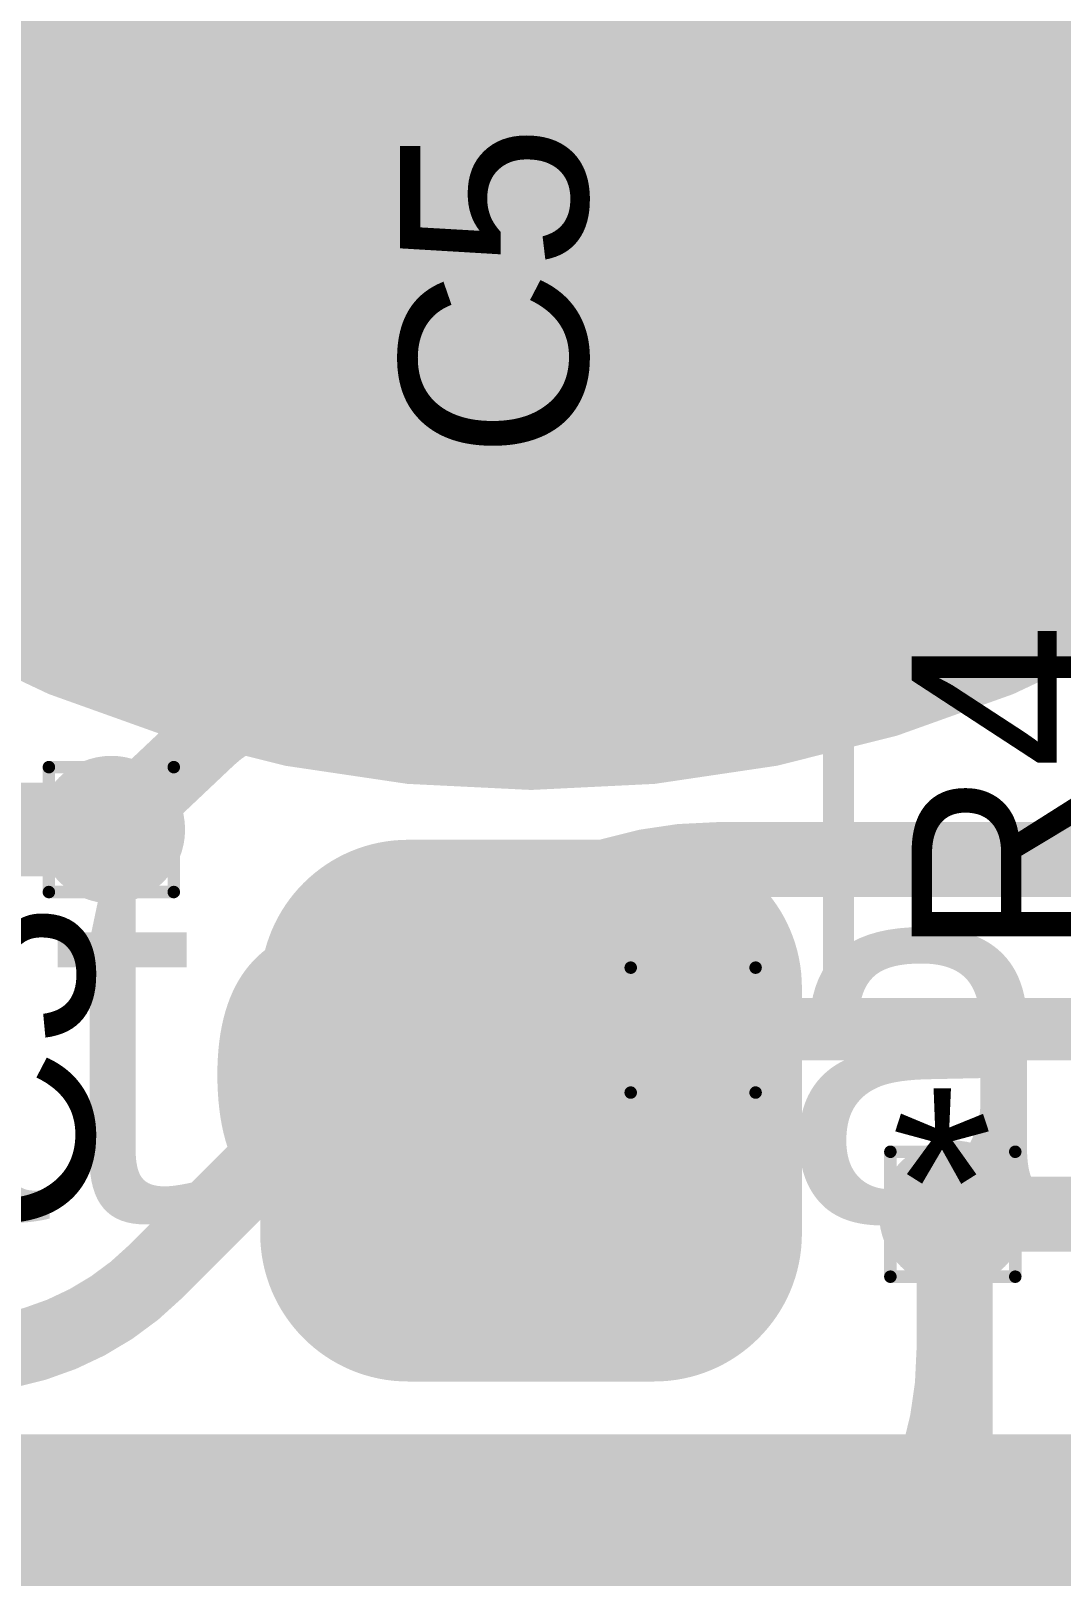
# Model space of a CAD drawing. Header units: inches. Extents: x -17 to 443, y -40 to 218.
# Drawn here: x 200.62 to 204.81, y 15.25 to 21.54 of the extents above; entities that cross this region are included whole.
import ezdxf

# ---------------------------------------------------------------- set-up
doc = ezdxf.new("R2010")
doc.units = ezdxf.units.IN
for name, color, linetype in [('Bottom Layer', 5, 'Continuous'), ('Bottom Paste', 16, 'Continuous'), ('Bottom Solder', 6, 'Continuous'), ('Drill Drawing', 1, 'Continuous'), ('Fabrication', 76, 'Continuous'), ('Top Layer', 1, 'Continuous'), ('Top Overlay', 2, 'Continuous'), ('Top Paste', 8, 'Continuous'), ('Top Solder', 216, 'Continuous'), ('Via Holes', 16, 'Continuous')]:
    doc.layers.add(name, color=color, linetype=linetype)
doc.styles.add('Arial', font='', dxfattribs={"height": 0.2})
doc.styles.get('Arial').set_extended_font_data('Arial')

# ---------------------------------------------------------------- blocks, each defined once
blk = doc.blocks.new('SEMG_PAD_B_1')
at = {"layer": 'Bottom Layer'}
h = blk.add_hatch(color=5, dxfattribs=at)
edge = h.paths.add_edge_path()
edge.add_arc((-3.14997338, 0.0128143), 2.09999834, 90, 270)
edge.add_line((-3.14997338, -2.08718404), (3.150029259999999, -2.08718404))
edge.add_arc((3.15002926, 0.0128143), 2.09999834, 270, 450)
edge.add_line((3.15002926, 2.11281264), (-3.14997338, 2.11281264))
h = blk.add_hatch(color=5, dxfattribs=at)
edge = h.paths.add_edge_path()
edge.add_arc((2.794e-05, -9.98718602), 5.00000016, 0, 360)
at = {"layer": 'Bottom Paste'}
h = blk.add_hatch(color=16, dxfattribs=at)
edge = h.paths.add_edge_path()
edge.add_arc((-3.14997338, 0.0128143), 2.09999834, 90, 270)
edge.add_line((-3.14997338, -2.08718404), (3.150029259999999, -2.08718404))
edge.add_arc((3.15002926, 0.0128143), 2.09999834, 270, 450)
edge.add_line((3.15002926, 2.11281264), (-3.14997338, 2.11281264))
h = blk.add_hatch(color=16, dxfattribs=at)
edge = h.paths.add_edge_path()
edge.add_arc((2.794e-05, -9.98718602), 5.00000016, 0, 360)
at = {"layer": 'Bottom Solder'}
h = blk.add_hatch(color=6, dxfattribs=at)
edge = h.paths.add_edge_path()
edge.add_arc((-3.14997338, 0.0128143), 2.20159834, 90, 270)
edge.add_line((-3.14997338, -2.18878404), (3.150029259999999, -2.18878404))
edge.add_arc((3.15002926, 0.0128143), 2.20159834, 270, 450)
edge.add_line((3.15002926, 2.21441264), (-3.14997338, 2.21441264))
h = blk.add_hatch(color=6, dxfattribs=at)
edge = h.paths.add_edge_path()
edge.add_arc((2.794e-05, -9.98718602), 5.10160016, 0, 360)
blk = doc.blocks.new('T____P____SMD_3_P____217')
at = {"layer": 'Top Layer'}
h = blk.add_hatch(color=1, dxfattribs=at)
edge = h.paths.add_edge_path()
edge.add_arc((-0.9999992699999999, 0), 1.00000054, 90, 270)
edge.add_line((-0.9999992700000001, -1.00000054), (0.9999992699999997, -1.00000054))
edge.add_arc((0.9999992699999999, 0), 1.00000054, 270, 450)
edge.add_line((0.99999927, 1.00000054), (-0.9999992699999998, 1.00000054))
h = blk.add_hatch(color=1, dxfattribs=at)
edge = h.paths.add_edge_path()
edge.add_arc((-0.50000154, -2.03999846), 0.499999, 90, 180)
edge.add_line((-1.00000054, -2.03999846), (-1.00000054, -3.04000154))
edge.add_arc((-0.50000154, -3.04000154), 0.499999, 180, 270)
edge.add_line((-0.5000015400000001, -3.54000054), (0.5000015399999999, -3.54000054))
edge.add_arc((0.50000154, -3.04000154), 0.499999, 270, 360)
edge.add_line((1.00000054, -3.04000154), (1.00000054, -2.03999846))
edge.add_arc((0.50000154, -2.03999846), 0.499999, 0, 90)
edge.add_line((0.50000154, -1.53999946), (-0.50000154, -1.53999946))
at = {"layer": 'Top Paste'}
h = blk.add_hatch(color=8, dxfattribs=at)
edge = h.paths.add_edge_path()
edge.add_arc((-0.9999992699999999, 0), 1.00000054, 90, 270)
edge.add_line((-0.9999992700000001, -1.00000054), (0.9999992699999997, -1.00000054))
edge.add_arc((0.9999992699999999, 0), 1.00000054, 270, 450)
edge.add_line((0.99999927, 1.00000054), (-0.9999992699999998, 1.00000054))
h = blk.add_hatch(color=8, dxfattribs=at)
edge = h.paths.add_edge_path()
edge.add_arc((-0.50000154, -2.03999846), 0.499999, 90, 180)
edge.add_line((-1.00000054, -2.03999846), (-1.00000054, -3.04000154))
edge.add_arc((-0.50000154, -3.04000154), 0.499999, 180, 270)
edge.add_line((-0.5000015400000001, -3.54000054), (0.5000015399999999, -3.54000054))
edge.add_arc((0.50000154, -3.04000154), 0.499999, 270, 360)
edge.add_line((1.00000054, -3.04000154), (1.00000054, -2.03999846))
edge.add_arc((0.50000154, -2.03999846), 0.499999, 0, 90)
edge.add_line((0.50000154, -1.53999946), (-0.50000154, -1.53999946))
at = {"layer": 'Top Solder'}
h = blk.add_hatch(color=216, dxfattribs=at)
edge = h.paths.add_edge_path()
edge.add_arc((-0.9999992699999999, 0), 1.10160054, 90, 270)
edge.add_line((-0.9999992700000001, -1.10160054), (0.9999992699999997, -1.10160054))
edge.add_arc((0.9999992699999999, 0), 1.10160054, 270, 450)
edge.add_line((0.99999927, 1.10160054), (-0.9999992699999998, 1.10160054))
h = blk.add_hatch(color=216, dxfattribs=at)
edge = h.paths.add_edge_path()
edge.add_arc((-0.50000154, -2.03999846), 0.601599, 90, 180)
edge.add_line((-1.10160054, -2.03999846), (-1.10160054, -3.04000154))
edge.add_arc((-0.50000154, -3.04000154), 0.601599, 180, 270)
edge.add_line((-0.5000015400000001, -3.64160054), (0.5000015399999999, -3.64160054))
edge.add_arc((0.50000154, -3.04000154), 0.601599, 270, 360)
edge.add_line((1.10160054, -3.04000154), (1.10160054, -2.03999846))
edge.add_arc((0.50000154, -2.03999846), 0.601599, 0, 90)
edge.add_line((0.50000154, -1.43839946), (-0.50000154, -1.43839946))
blk = doc.blocks.new('C___0603_259')
at = {"layer": 'Top Layer'}
for points in [[(-0.3809999999999999, 0.4445), (-0.3809999999999999, -0.4445), (-1.143, -0.4445), (-1.143, 0.4445)], [(1.143, 0.4445), (1.143, -0.4445), (0.3809999999999999, -0.4445), (0.3809999999999999, 0.4445)]]:
    blk.add_hatch(color=1, dxfattribs=at).paths.add_polyline_path(points)
at = {"layer": 'Top Paste'}
for points in [[(-0.3809999999999999, 0.4445), (-0.3809999999999999, -0.4445), (-1.143, -0.4445), (-1.143, 0.4445)], [(1.143, 0.4445), (1.143, -0.4445), (0.3809999999999999, -0.4445), (0.3809999999999999, 0.4445)]]:
    blk.add_hatch(color=8, dxfattribs=at).paths.add_polyline_path(points)
at = {"layer": 'Top Solder'}
for points in [[(-0.3210001199999999, 0.50449988), (-0.3210001199999999, -0.50449988), (-1.20299988, -0.50449988), (-1.20299988, 0.50449988)], [(1.20299988, 0.50449988), (1.20299988, -0.50449988), (0.3210001199999999, -0.50449988), (0.3210001199999999, 0.50449988)]]:
    blk.add_hatch(color=216, dxfattribs=at).paths.add_polyline_path(points)
at = {"layer": 'Top Overlay'}
for points in [[(-0.4571999999999999, 0.5334, 0.127, 0.127, 0), (-1.2446, 0.5334, 0.127, 0.127, 0)], [(-1.2446, -0.5334, 0.127, 0.127, 0), (-1.2446, 0.5334, 0.127, 0.127, 0)], [(1.2446, 0.5334, 0.127, 0.127, 0), (0.4571999999999999, 0.5334, 0.127, 0.127, 0)], [(1.2446, -0.5334, 0.127, 0.127, 0), (1.2446, 0.5334, 0.127, 0.127, 0)], [(-0.4571999999999999, -0.5334, 0.127, 0.127, 0), (-1.2446, -0.5334, 0.127, 0.127, 0)], [(1.2446, -0.5334, 0.127, 0.127, 0), (0.4571999999999999, -0.5334, 0.127, 0.127, 0)]]:
    blk.add_lwpolyline(points, format="xyseb", dxfattribs=at)
for points in [[(-1.27635, 0.5334, 0.0635, 0.0635, 1), (-1.21285, 0.5334, 0.0635, 0.0635, 1)], [(-1.27635, 0.5334, 0.0635, 0.0635, 1), (-1.21285, 0.5334, 0.0635, 0.0635, 1)], [(-0.4889499999999999, 0.5334, 0.0635, 0.0635, 1), (-0.42545, 0.5334, 0.0635, 0.0635, 1)], [(0.42545, 0.5334, 0.0635, 0.0635, 1), (0.4889499999999999, 0.5334, 0.0635, 0.0635, 1)], [(1.21285, 0.5334, 0.0635, 0.0635, 1), (1.27635, 0.5334, 0.0635, 0.0635, 1)], [(1.21285, 0.5334, 0.0635, 0.0635, 1), (1.27635, 0.5334, 0.0635, 0.0635, 1)], [(-1.27635, -0.5334, 0.0635, 0.0635, 1), (-1.21285, -0.5334, 0.0635, 0.0635, 1)], [(-1.27635, -0.5334, 0.0635, 0.0635, 1), (-1.21285, -0.5334, 0.0635, 0.0635, 1)], [(-0.4889499999999999, -0.5334, 0.0635, 0.0635, 1), (-0.42545, -0.5334, 0.0635, 0.0635, 1)], [(0.42545, -0.5334, 0.0635, 0.0635, 1), (0.4889499999999999, -0.5334, 0.0635, 0.0635, 1)], [(1.21285, -0.5334, 0.0635, 0.0635, 1), (1.27635, -0.5334, 0.0635, 0.0635, 1)], [(1.21285, -0.5334, 0.0635, 0.0635, 1), (1.27635, -0.5334, 0.0635, 0.0635, 1)]]:
    blk.add_lwpolyline(points, format="xyseb", close=True, dxfattribs=at)

msp = doc.modelspace()

# ---------------------------------------------------------------- hatches: boundary and pattern name
at = {"layer": 'Bottom Layer'}
h = msp.add_hatch(color=5, dxfattribs=at)
edge = h.paths.add_edge_path()
edge.add_arc((200.94291536, 18.28792888), 0.2999994, 0, 360)
h = msp.add_hatch(color=5, dxfattribs=at)
edge = h.paths.add_edge_path()
edge.add_arc((203.30930636, 17.47246188), 0.2999994, 0, 360)
h = msp.add_hatch(color=5, dxfattribs=at)
edge = h.paths.add_edge_path()
edge.add_arc((204.36541804, 16.72366988), 0.2999994, 0, 360)
at = {"layer": 'Top Layer'}
h = msp.add_hatch(color=1, dxfattribs=at)
edge = h.paths.add_edge_path()
edge.add_arc((200.94291536, 18.28792888), 0.2999994, 0, 360)
h = msp.add_hatch(color=1, dxfattribs=at)
edge = h.paths.add_edge_path()
edge.add_arc((203.30930636, 17.47246188), 0.2999994, 0, 360)
h = msp.add_hatch(color=1, dxfattribs=at)
edge = h.paths.add_edge_path()
edge.add_arc((204.36541804, 16.72366988), 0.2999994, 0, 360)
at = {"layer": 'Via Holes'}
h = msp.add_hatch(color=7, dxfattribs=at)
edge = h.paths.add_edge_path()
edge.add_arc((200.94291536, 18.28792888), 0.1499997, 0, 360)
h = msp.add_hatch(color=7, dxfattribs=at)
edge = h.paths.add_edge_path()
edge.add_arc((203.30930636, 17.47246188), 0.1499997, 0, 360)
h = msp.add_hatch(color=7, dxfattribs=at)
edge = h.paths.add_edge_path()
edge.add_arc((204.36541804, 16.72366988), 0.1499997, 0, 360)

# ---------------------------------------------------------------- linework, layer by layer
at = {"layer": 'Bottom Layer'}
for points in [[(199.91328064, 18.28792888, 0.3809999999999999, 0.3809999999999999, 0), (200.94291536, 18.28792888, 0.3809999999999999, 0.3809999999999999, 0)], [(202.37069508, 17.73817128, 0.3048, 0.3048, -0.1987148447064526), (203.40421092, 18.16580822, 0.3048, 0.3048, 0)], [(203.40421092, 18.16580822, 0.3048, 0.3048, 0), (204.03893914, 18.16580822, 0.3048, 0.3048, 0)], [(204.03893914, 18.16580822, 0.3048, 0.3048, 0), (205.15111116, 18.16580568, 0.3048, 0.3048, 0)], [(201.12387258, 16.49134878, 0.3048, 0.3048, 0), (202.36991022, 17.73738642, 0.3048, 0.3048, 0)], [(202.36991022, 17.73738642, 0.3048, 0.3048, -0.0001900120954726906), (202.37069508, 17.73817128, 0.3048, 0.3048, 0)], [(203.31331448, 17.47647, 0.254, 0.254, 0), (207.81893412, 17.47647, 0.254, 0.254, 0)], [(204.36541804, 16.72366988, 0.3048, 0.3048, 0), (205.7203785, 16.72366988, 0.3048, 0.3048, 0)], [(201.12321218, 16.49068838, 0.3048, 0.3048, -0.198706667158914), (200.28869772, 16.1454084, 0.3048, 0.3048, 0)], [(201.12387512, 16.49134878, 0.3048, 0.3048, -0.0001978790105877765), (201.12321218, 16.49068838, 0.3048, 0.3048, 0)]]:
    msp.add_lwpolyline(points, format="xyseb", dxfattribs=at)
for points in [[(200.84766536, 18.28792888, 0.1905, 0.1905, 1), (201.03816536, 18.28792888, 0.1905, 0.1905, 1)], [(203.32801092, 18.16580822, 0.1524, 0.1524, 1), (203.48041092, 18.16580822, 0.1524, 0.1524, 1)], [(203.32801092, 18.16580822, 0.1524, 0.1524, 1), (203.48041092, 18.16580822, 0.1524, 0.1524, 1)], [(203.96273914, 18.16580822, 0.1524, 0.1524, 1), (204.11513914, 18.16580822, 0.1524, 0.1524, 1)], [(203.96273914, 18.16580822, 0.1524, 0.1524, 1), (204.11513914, 18.16580822, 0.1524, 0.1524, 1)], [(202.29371022, 17.73738642, 0.1524, 0.1524, 1), (202.44611022, 17.73738642, 0.1524, 0.1524, 1)], [(202.29371022, 17.73738642, 0.1524, 0.1524, 1), (202.44611022, 17.73738642, 0.1524, 0.1524, 1)], [(202.29449508, 17.73817128, 0.1524, 0.1524, 1), (202.44689508, 17.73817128, 0.1524, 0.1524, 1)], [(202.29449508, 17.73817128, 0.1524, 0.1524, 1), (202.44689508, 17.73817128, 0.1524, 0.1524, 1)], [(203.24981448, 17.47647, 0.127, 0.127, 1), (203.37681448, 17.47647, 0.127, 0.127, 1)], [(204.28921804, 16.72366988, 0.1524, 0.1524, 1), (204.44161804, 16.72366988, 0.1524, 0.1524, 1)], [(201.04701218, 16.49068838, 0.1524, 0.1524, 1), (201.19941218, 16.49068838, 0.1524, 0.1524, 1)], [(201.04701218, 16.49068838, 0.1524, 0.1524, 1), (201.19941218, 16.49068838, 0.1524, 0.1524, 1)], [(201.04767258, 16.49134878, 0.1524, 0.1524, 1), (201.20007258, 16.49134878, 0.1524, 0.1524, 1)], [(201.04767512, 16.49134878, 0.1524, 0.1524, 1), (201.20007512, 16.49134878, 0.1524, 0.1524, 1)]]:
    msp.add_lwpolyline(points, format="xyseb", close=True, dxfattribs=at)
at = {"layer": 'Drill Drawing'}
for points in [[(200.68891536, 18.54192888, 0.0508, 0.0508, 0), (201.19691536, 18.54192888, 0.0508, 0.0508, 0)], [(200.68891536, 18.03392888, 0.0508, 0.0508, 0), (200.68891536, 18.54192888, 0.0508, 0.0508, 0)], [(201.19691536, 18.03392888, 0.0508, 0.0508, 0), (201.19691536, 18.54192888, 0.0508, 0.0508, 0)], [(200.68891536, 18.03392888, 0.0508, 0.0508, 0), (201.19691536, 18.03392888, 0.0508, 0.0508, 0)], [(203.05530636, 17.72646188, 0.0508, 0.0508, 0), (203.56330636, 17.72646188, 0.0508, 0.0508, 0)], [(203.05530636, 17.21846188, 0.0508, 0.0508, 0), (203.05530636, 17.72646188, 0.0508, 0.0508, 0)], [(203.56330636, 17.21846188, 0.0508, 0.0508, 0), (203.56330636, 17.72646188, 0.0508, 0.0508, 0)], [(203.05530636, 17.21846188, 0.0508, 0.0508, 0), (203.56330636, 17.21846188, 0.0508, 0.0508, 0)], [(204.11141804, 16.97766988, 0.0508, 0.0508, 0), (204.61941804, 16.97766988, 0.0508, 0.0508, 0)], [(204.11141804, 16.46966988, 0.0508, 0.0508, 0), (204.11141804, 16.97766988, 0.0508, 0.0508, 0)], [(204.61941804, 16.46966988, 0.0508, 0.0508, 0), (204.61941804, 16.97766988, 0.0508, 0.0508, 0)], [(204.11141804, 16.46966988, 0.0508, 0.0508, 0), (204.61941804, 16.46966988, 0.0508, 0.0508, 0)]]:
    msp.add_lwpolyline(points, format="xyseb", dxfattribs=at)
for points in [[(200.67621536, 18.54192888, 0.0254, 0.0254, 1), (200.70161536, 18.54192888, 0.0254, 0.0254, 1)], [(200.67621536, 18.54192888, 0.0254, 0.0254, 1), (200.70161536, 18.54192888, 0.0254, 0.0254, 1)], [(201.18421536, 18.54192888, 0.0254, 0.0254, 1), (201.20961536, 18.54192888, 0.0254, 0.0254, 1)], [(201.18421536, 18.54192888, 0.0254, 0.0254, 1), (201.20961536, 18.54192888, 0.0254, 0.0254, 1)], [(200.67621536, 18.03392888, 0.0254, 0.0254, 1), (200.70161536, 18.03392888, 0.0254, 0.0254, 1)], [(200.67621536, 18.03392888, 0.0254, 0.0254, 1), (200.70161536, 18.03392888, 0.0254, 0.0254, 1)], [(201.18421536, 18.03392888, 0.0254, 0.0254, 1), (201.20961536, 18.03392888, 0.0254, 0.0254, 1)], [(201.18421536, 18.03392888, 0.0254, 0.0254, 1), (201.20961536, 18.03392888, 0.0254, 0.0254, 1)], [(203.04260636, 17.72646188, 0.0254, 0.0254, 1), (203.06800636, 17.72646188, 0.0254, 0.0254, 1)], [(203.04260636, 17.72646188, 0.0254, 0.0254, 1), (203.06800636, 17.72646188, 0.0254, 0.0254, 1)], [(203.55060636, 17.72646188, 0.0254, 0.0254, 1), (203.57600636, 17.72646188, 0.0254, 0.0254, 1)], [(203.55060636, 17.72646188, 0.0254, 0.0254, 1), (203.57600636, 17.72646188, 0.0254, 0.0254, 1)], [(203.04260636, 17.21846188, 0.0254, 0.0254, 1), (203.06800636, 17.21846188, 0.0254, 0.0254, 1)], [(203.04260636, 17.21846188, 0.0254, 0.0254, 1), (203.06800636, 17.21846188, 0.0254, 0.0254, 1)], [(203.55060636, 17.21846188, 0.0254, 0.0254, 1), (203.57600636, 17.21846188, 0.0254, 0.0254, 1)], [(203.55060636, 17.21846188, 0.0254, 0.0254, 1), (203.57600636, 17.21846188, 0.0254, 0.0254, 1)], [(204.09871804, 16.97766988, 0.0254, 0.0254, 1), (204.12411804, 16.97766988, 0.0254, 0.0254, 1)], [(204.09871804, 16.97766988, 0.0254, 0.0254, 1), (204.12411804, 16.97766988, 0.0254, 0.0254, 1)], [(204.60671804, 16.97766988, 0.0254, 0.0254, 1), (204.63211804, 16.97766988, 0.0254, 0.0254, 1)], [(204.60671804, 16.97766988, 0.0254, 0.0254, 1), (204.63211804, 16.97766988, 0.0254, 0.0254, 1)], [(204.09871804, 16.46966988, 0.0254, 0.0254, 1), (204.12411804, 16.46966988, 0.0254, 0.0254, 1)], [(204.09871804, 16.46966988, 0.0254, 0.0254, 1), (204.12411804, 16.46966988, 0.0254, 0.0254, 1)], [(204.60671804, 16.46966988, 0.0254, 0.0254, 1), (204.63211804, 16.46966988, 0.0254, 0.0254, 1)], [(204.60671804, 16.46966988, 0.0254, 0.0254, 1), (204.63211804, 16.46966988, 0.0254, 0.0254, 1)]]:
    msp.add_lwpolyline(points, format="xyseb", close=True, dxfattribs=at)
at = {"layer": 'Fabrication'}
msp.add_lwpolyline([(207.6499403, 23.57617078, 0.254, 0.254, 1), (197.64993998, 23.57617078, 0.254, 0.254, 1)], format="xyseb", close=True, dxfattribs=at)
msp.add_lwpolyline([(199.49599674, 15.70180248, 0.254, 0.254, 0), (205.8039953, 15.70180248, 0.254, 0.254, 0)], format="xyseb", dxfattribs=at)
at = {"layer": 'Top Layer'}
for points in [[(202.62281548, 19.37591248, 0.3048, 0.3048, 0), (202.62281548, 27.468068, 0.3048, 0.3048, 0)], [(202.0490498, 19.67445392, 0.3048, 0.3048, 0), (202.0490498, 25.82131488, 0.3048, 0.3048, 0)], [(199.76069776, 20.26197116, 0.508, 0.508, 0), (201.10925234, 20.26197116, 0.508, 0.508, 0)], [(202.0490498, 19.67445392, 0.3048, 0.3048, -0.4142062402446349), (201.7442498, 19.3696463, 0.3048, 0.3048, 0)], [(200.28869772, 18.8021468, 0.3048, 0.3048, -0.4142135623730951), (200.85619722, 19.3696463, 0.3048, 0.3048, 0)], [(200.85619722, 19.3696463, 0.3048, 0.3048, 0), (201.7442498, 19.3696463, 0.3048, 0.3048, 0)], [(202.62281548, 19.37591248, 0.3048, 0.3048, -0.4142135623730951), (202.0490498, 18.8021468, 0.3048, 0.3048, 0)], [(201.33794124, 18.66152732, 0.3048, 0.3048, -0.1916793628161108), (201.69127556, 18.8021468, 0.3048, 0.3048, 0)], [(201.69127556, 18.8021468, 0.3048, 0.3048, 0), (202.0490498, 18.8021468, 0.3048, 0.3048, 0)], [(200.94291536, 18.28792888, 0.3048, 0.3048, 0), (201.33794124, 18.66152732, 0.3048, 0.3048, 0)], [(202.69948284, 17.09547, 0.508, 0.508, 0), (203.30529824, 17.09547, 0.508, 0.508, 0)], [(203.30529824, 17.09547, 0.508, 0.508, 0), (203.30930636, 17.09146188, 0.508, 0.508, 0)], [(202.69948284, 17.09547, 0.3048, 0.3048, -0.4142135623730951), (202.65002396, 17.14492888, 0.3048, 0.3048, 0)], [(204.37029484, 16.1749359, 0.3048, 0.3048, 0), (204.37029484, 16.71879308, 0.3048, 0.3048, 0)], [(204.37517164, 14.60005208, 0.3048, 0.3048, 0), (204.37517164, 16.71391628, 0.3048, 0.3048, 0)], [(204.37029484, 16.1749359, 0.3048, 0.3048, -0.1191782904926269), (204.1968611, 15.45764498, 0.3048, 0.3048, 0)], [(204.1968611, 15.45764498, 0.3048, 0.3048, -0.1567261152700714), (203.51757874, 14.77836262, 0.3048, 0.3048, 0)]]:
    msp.add_lwpolyline(points, format="xyseb", dxfattribs=at)
for points in [[(200.98225234, 20.26197116, 0.254, 0.254, 1), (201.23625234, 20.26197116, 0.254, 0.254, 1)], [(201.9728498, 19.67445392, 0.1524, 0.1524, 1), (202.1252498, 19.67445392, 0.1524, 0.1524, 1)], [(201.9728498, 19.67445392, 0.1524, 0.1524, 1), (202.1252498, 19.67445392, 0.1524, 0.1524, 1)], [(200.77999722, 19.3696463, 0.1524, 0.1524, 1), (200.93239722, 19.3696463, 0.1524, 0.1524, 1)], [(200.77999722, 19.3696463, 0.1524, 0.1524, 1), (200.93239722, 19.3696463, 0.1524, 0.1524, 1)], [(201.6680498, 19.3696463, 0.1524, 0.1524, 1), (201.8204498, 19.3696463, 0.1524, 0.1524, 1)], [(201.6680498, 19.3696463, 0.1524, 0.1524, 1), (201.8204498, 19.3696463, 0.1524, 0.1524, 1)], [(202.54661548, 19.37591248, 0.1524, 0.1524, 1), (202.69901548, 19.37591248, 0.1524, 0.1524, 1)], [(202.54661548, 19.37591248, 0.1524, 0.1524, 1), (202.69901548, 19.37591248, 0.1524, 0.1524, 1)], [(201.61507556, 18.8021468, 0.1524, 0.1524, 1), (201.76747556, 18.8021468, 0.1524, 0.1524, 1)], [(201.61507556, 18.8021468, 0.1524, 0.1524, 1), (201.76747556, 18.8021468, 0.1524, 0.1524, 1)], [(201.9728498, 18.8021468, 0.1524, 0.1524, 1), (202.1252498, 18.8021468, 0.1524, 0.1524, 1)], [(201.9728498, 18.8021468, 0.1524, 0.1524, 1), (202.1252498, 18.8021468, 0.1524, 0.1524, 1)], [(201.26174124, 18.66152732, 0.1524, 0.1524, 1), (201.41414124, 18.66152732, 0.1524, 0.1524, 1)], [(201.26174124, 18.66152732, 0.1524, 0.1524, 1), (201.41414124, 18.66152732, 0.1524, 0.1524, 1)], [(200.86671536, 18.28792888, 0.1524, 0.1524, 1), (201.01911536, 18.28792888, 0.1524, 0.1524, 1)], [(202.57248284, 17.09547, 0.254, 0.254, 1), (202.82648284, 17.09547, 0.254, 0.254, 1)], [(203.17829824, 17.09547, 0.254, 0.254, 1), (203.43229824, 17.09547, 0.254, 0.254, 1)], [(203.17829824, 17.09547, 0.254, 0.254, 1), (203.43229824, 17.09547, 0.254, 0.254, 1)], [(203.18230636, 17.09146188, 0.254, 0.254, 1), (203.43630636, 17.09146188, 0.254, 0.254, 1)], [(202.57382396, 17.14492888, 0.1524, 0.1524, 1), (202.72622396, 17.14492888, 0.1524, 0.1524, 1)], [(202.62328284, 17.09547, 0.1524, 0.1524, 1), (202.77568284, 17.09547, 0.1524, 0.1524, 1)], [(204.29409484, 16.71879308, 0.1524, 0.1524, 1), (204.44649484, 16.71879308, 0.1524, 0.1524, 1)], [(204.29897164, 16.71391628, 0.1524, 0.1524, 1), (204.45137164, 16.71391628, 0.1524, 0.1524, 1)], [(204.29409484, 16.1749359, 0.1524, 0.1524, 1), (204.44649484, 16.1749359, 0.1524, 0.1524, 1)], [(204.29409484, 16.1749359, 0.1524, 0.1524, 1), (204.44649484, 16.1749359, 0.1524, 0.1524, 1)], [(204.1206611, 15.45764498, 0.1524, 0.1524, 1), (204.2730611, 15.45764498, 0.1524, 0.1524, 1)], [(204.1206611, 15.45764498, 0.1524, 0.1524, 1), (204.2730611, 15.45764498, 0.1524, 0.1524, 1)]]:
    msp.add_lwpolyline(points, format="xyseb", close=True, dxfattribs=at)
at = {"layer": 'Top Overlay'}
for points in [[(203.90050152, 17.42725496, 0.127, 0.127, 0), (203.90050152, 19.304, 0.127, 0.127, 0)], [(203.90050152, 17.42725496, 0.127, 0.127, 0), (206.42087748, 17.42725496, 0.127, 0.127, 0)]]:
    msp.add_lwpolyline(points, format="xyseb", dxfattribs=at)
for points in [[(203.86875152, 19.304, 0.0635, 0.0635, 1), (203.93225152, 19.304, 0.0635, 0.0635, 1)], [(203.86875152, 17.42725496, 0.0635, 0.0635, 1), (203.93225152, 17.42725496, 0.0635, 0.0635, 1)], [(203.86875152, 17.42725496, 0.0635, 0.0635, 1), (203.93225152, 17.42725496, 0.0635, 0.0635, 1)]]:
    msp.add_lwpolyline(points, format="xyseb", close=True, dxfattribs=at)

# ---------------------------------------------------------------- block references
for name, p, rotation in [('SEMG_PAD_B_1', (202.65007984, 13.61455748), 180), ('C___0603_259', (201.10925234, 21.02397116), 270), ('T____P____SMD_3_P____217', (202.65002396, 14.60492888), 180)]:
    msp.add_blockref(name, p, dxfattribs=dict(rotation=rotation))

# ---------------------------------------------------------------- texts
at = {"layer": 'Fabrication', "style": 'Arial'}
msp.add_text('Material', height=1.524, rotation=360, dxfattribs=at).set_placement((197.73514428, 16.6995856))
at = {"layer": 'Top Overlay', "style": 'Arial'}
for s, p in [('C5', (202.8784995, 19.79491596)), ('R4', (204.96001934, 17.76648974)), ('C3', (200.8707184, 16.63283186))]:
    msp.add_text(s, height=0.7619999999999999, rotation=90, dxfattribs=at).set_placement(p)
msp.add_text('*', height=0.7619999999999999, dxfattribs=at).set_placement((204.11407996, 16.47377452))

doc.saveas('drawing.dxf')
